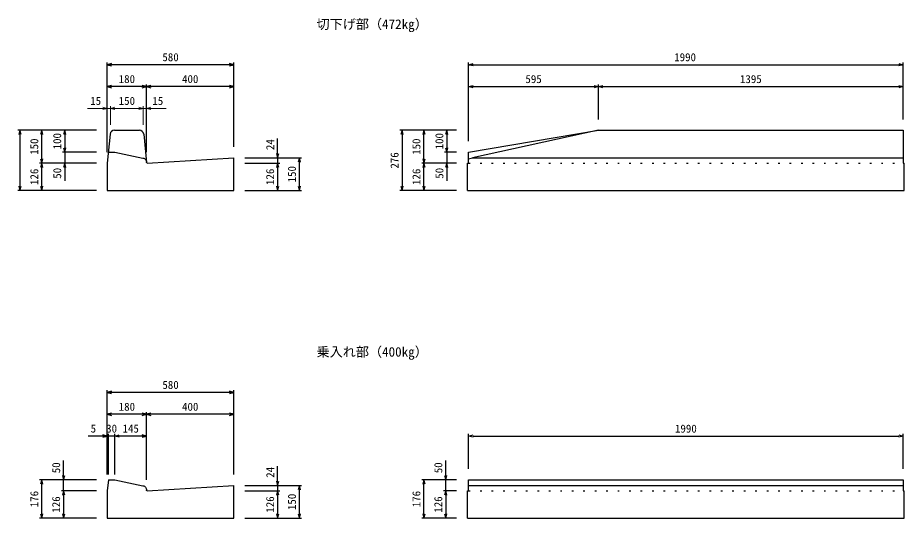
# Model space of a CAD drawing. Units: millimetres, scale not verified. Extents: x -12600 to 12600, y -8910 to 8910.
# Drawn here: x 822 to 4882, y 1554 to 3845 of the extents above; entities that cross this region are included whole.
import ezdxf
from ezdxf.enums import TextEntityAlignment as Align

# ---------------------------------------------------------------- set-up
doc = ezdxf.new("R2010")
doc.units = ezdxf.units.MM
doc.header["$LTSCALE"] = 30
doc.linetypes.add('DOTTED', pattern=[1.75, 0.25, -1.5])
for name, color, linetype, lineweight in [('0-0_DIM', 7, 'Continuous', 25), ('0-5_OUTLINE', 3, 'Continuous', 25), ('0-6_OUTLINE2', 4, 'DOTTED', 25), ('0-7_TXT', 7, 'Continuous', 25)]:
    doc.layers.add(name, color=color, linetype=linetype, lineweight=lineweight)
doc.styles.add('ＭＳ ゴシック', font='')
doc.styles.get('ＭＳ ゴシック').set_extended_font_data('MS Gothic')

msp = doc.modelspace()

# ---------------------------------------------------------------- linework, layer by layer
at = {"layer": '0-0_DIM'}
for p, q in [((1231.89, 3230.07), (1231.89, 3640.27)), ((1811.89, 3630.27), (1231.89, 3630.27)), ((1811.89, 3254.07), (1811.89, 3640.27)), ((2886.89, 3280.07), (2886.89, 3640.07)), ((2886.89, 3630.07), (4876.89, 3630.07)), ((4876.89, 3380.07), (4876.89, 3640.07)), ((1411.89, 3230.07), (1411.89, 3540.27)), ((3481.89, 3380.07), (3481.89, 3540.07)), ((1411.89, 3530.27), (1231.89, 3530.27)), ((1811.89, 3530.27), (1411.89, 3530.27)), ((2886.89, 3530.07), (3481.89, 3530.07)), ((3481.89, 3530.07), (4876.89, 3530.07)), ((1181.89, 3330.07), (821.89, 3330.07)), ((831.89, 3330.07), (831.89, 3054.07)), ((931.89, 3180.07), (931.89, 3330.07)), ((1036.89, 3330.07), (1036.89, 3230.07)), ((2831.89, 3330.07), (2571.89, 3330.07)), ((2581.89, 3330.07), (2581.89, 3054.07)), ((2681.89, 3180.07), (2681.89, 3330.07)), ((2786.89, 3330.07), (2786.89, 3230.07)), ((2011.89, 3204.07), (2011.89, 3293.04)), ((1181.89, 3230.07), (1026.89, 3230.07)), ((1036.89, 3230.07), (1036.89, 3180.07)), ((2831.89, 3230.07), (2776.89, 3230.07)), ((2786.89, 3230.07), (2786.89, 3180.07)), ((1181.89, 3180.07), (921.89, 3180.07)), ((931.89, 3054.07), (931.89, 3180.07)), ((1036.89, 3180.07), (1036.89, 3098.32)), ((1861.89, 3204.07), (2121.89, 3204.07)), ((1861.89, 3180.07), (2021.89, 3180.07)), ((2011.89, 3204.07), (2011.89, 3180.07)), ((2011.89, 3180.07), (2011.89, 3054.07)), ((2111.89, 3054.07), (2111.89, 3204.07)), ((2831.89, 3180.07), (2671.89, 3180.07)), ((2681.89, 3054.07), (2681.89, 3180.07)), ((2786.89, 3180.07), (2786.89, 3098.32)), ((1181.89, 3054.07), (821.89, 3054.07)), ((1861.89, 3054.07), (2121.89, 3054.07)), ((2831.89, 3054.07), (2571.89, 3054.07)), ((1231.89, 1755.07), (1231.89, 2140.27)), ((1811.89, 2130.27), (1231.89, 2130.27)), ((1811.89, 1754.07), (1811.89, 2140.27)), ((1411.89, 2030.27), (1231.89, 2030.27)), ((1411.89, 1730.07), (1411.89, 2040.27)), ((1811.89, 2030.27), (1411.89, 2030.27)), ((1231.89, 1930.27), (1144.65, 1930.27)), ((1236.89, 1755.07), (1236.89, 1940.27)), ((1266.89, 1755.07), (1266.89, 1940.27)), ((1411.89, 1930.27), (1266.89, 1930.27)), ((2886.89, 1780.07), (2886.89, 1940.07)), ((2906.89, 1930.07), (4856.89, 1930.07)), ((4876.89, 1780.07), (4876.89, 1940.07)), ((1031.89, 1730.07), (1031.89, 1819.13)), ((2011.89, 1704.07), (2011.89, 1793.04)), ((2781.89, 1730.07), (2781.89, 1819.13)), ((1181.89, 1730.07), (921.89, 1730.07)), ((931.89, 1554.07), (931.89, 1730.07)), ((1031.89, 1680.07), (1031.89, 1730.07)), ((2831.89, 1730.07), (2671.89, 1730.07)), ((2681.89, 1554.07), (2681.89, 1730.07)), ((2781.89, 1680.07), (2781.89, 1730.07)), ((1181.89, 1680.07), (1021.89, 1680.07)), ((1031.89, 1680.07), (1031.89, 1554.07)), ((1861.89, 1704.07), (2121.89, 1704.07)), ((1861.89, 1680.07), (2021.89, 1680.07)), ((2011.89, 1704.07), (2011.89, 1680.07)), ((2011.89, 1680.07), (2011.89, 1554.07)), ((2111.89, 1554.07), (2111.89, 1704.07)), ((2831.89, 1680.07), (2771.89, 1680.07)), ((2781.89, 1680.07), (2781.89, 1554.07)), ((1181.89, 1554.07), (921.89, 1554.07)), ((1861.89, 1554.07), (2121.89, 1554.07)), ((2831.89, 1554.07), (2671.89, 1554.07))]:
    msp.add_line(p, q, dxfattribs=at)
at = {"layer": '0-0_DIM', "lineweight": 13}
for p, q in [((1231.89, 3430.27), (1141.89, 3430.27)), ((1246.89, 3430.27), (1231.89, 3430.27)), ((1246.89, 3355.07), (1246.89, 3440.27)), ((1246.89, 3430.27), (1396.89, 3430.27)), ((1396.89, 3355.07), (1396.89, 3440.27)), ((1411.89, 3430.27), (1396.89, 3430.27)), ((1411.89, 3430.27), (1501.89, 3430.27))]:
    msp.add_line(p, q, dxfattribs=at)
at = {"layer": '0-0_DIM'}
for points in [[(1251.89, 3635.63), (1231.89, 3630.27), (1251.89, 3624.91)], [(1791.89, 3624.91), (1811.89, 3630.27), (1791.89, 3635.63)], [(2906.89, 3624.72), (2886.89, 3630.07), (2906.89, 3635.43)], [(4856.89, 3635.43), (4876.89, 3630.07), (4856.89, 3624.72)], [(1251.89, 3535.63), (1231.89, 3530.27), (1251.89, 3524.91)], [(1391.89, 3524.91), (1411.89, 3530.27), (1391.89, 3535.63)], [(1431.89, 3535.63), (1411.89, 3530.27), (1431.89, 3524.91)], [(1791.89, 3524.91), (1811.89, 3530.27), (1791.89, 3535.63)], [(2906.89, 3524.72), (2886.89, 3530.07), (2906.89, 3535.43)], [(3461.89, 3535.43), (3481.89, 3530.07), (3461.89, 3524.72)], [(3501.89, 3524.72), (3481.89, 3530.07), (3501.89, 3535.43)], [(4856.89, 3535.43), (4876.89, 3530.07), (4856.89, 3524.72)], [(837.25, 3310.07), (831.89, 3330.07), (826.53, 3310.07)], [(937.25, 3310.07), (931.89, 3330.07), (926.53, 3310.07)], [(1042.25, 3310.07), (1036.89, 3330.07), (1031.53, 3310.07)], [(2587.25, 3310.07), (2581.89, 3330.07), (2576.53, 3310.07)], [(2687.25, 3310.07), (2681.89, 3330.07), (2676.53, 3310.07)], [(2792.25, 3310.07), (2786.89, 3330.07), (2781.53, 3310.07)], [(1031.53, 3250.07), (1036.89, 3230.07), (1042.25, 3250.07)], [(2781.53, 3250.07), (2786.89, 3230.07), (2792.25, 3250.07)], [(2006.53, 3224.07), (2011.89, 3204.07), (2017.25, 3224.07)], [(926.53, 3200.07), (931.89, 3180.07), (937.25, 3200.07)], [(937.25, 3160.07), (931.89, 3180.07), (926.53, 3160.07)], [(1042.25, 3160.07), (1036.89, 3180.07), (1031.53, 3160.07)], [(2017.25, 3160.07), (2011.89, 3180.07), (2006.53, 3160.07)], [(2117.25, 3184.07), (2111.89, 3204.07), (2106.53, 3184.07)], [(2676.53, 3200.07), (2681.89, 3180.07), (2687.25, 3200.07)], [(2687.25, 3160.07), (2681.89, 3180.07), (2676.53, 3160.07)], [(2792.25, 3160.07), (2786.89, 3180.07), (2781.53, 3160.07)], [(826.53, 3074.07), (831.89, 3054.07), (837.25, 3074.07)], [(926.53, 3074.07), (931.89, 3054.07), (937.25, 3074.07)], [(2006.53, 3074.07), (2011.89, 3054.07), (2017.25, 3074.07)], [(2106.53, 3074.07), (2111.89, 3054.07), (2117.25, 3074.07)], [(2576.53, 3074.07), (2581.89, 3054.07), (2587.25, 3074.07)], [(2676.53, 3074.07), (2681.89, 3054.07), (2687.25, 3074.07)], [(1251.89, 2135.63), (1231.89, 2130.27), (1251.89, 2124.91)], [(1791.89, 2124.91), (1811.89, 2130.27), (1791.89, 2135.63)], [(1251.89, 2035.63), (1231.89, 2030.27), (1251.89, 2024.91)], [(1391.89, 2024.91), (1411.89, 2030.27), (1391.89, 2035.63)], [(1431.89, 2035.63), (1411.89, 2030.27), (1431.89, 2024.91)], [(1791.89, 2024.91), (1811.89, 2030.27), (1791.89, 2035.63)], [(1211.89, 1924.91), (1231.89, 1930.27), (1211.89, 1935.63)], [(1266.89, 1930.27), (1236.89, 1930.27), (1231.89, 1930.27)], [(1286.89, 1924.91), (1266.89, 1930.27), (1286.89, 1935.63)], [(1391.89, 1924.91), (1411.89, 1930.27), (1391.89, 1935.63)], [(2906.89, 1924.72), (2886.89, 1930.07), (2906.89, 1935.43)], [(4856.89, 1935.43), (4876.89, 1930.07), (4856.89, 1924.72)], [(1026.53, 1750.07), (1031.89, 1730.07), (1037.25, 1750.07)], [(2776.53, 1750.07), (2781.89, 1730.07), (2787.25, 1750.07)], [(937.25, 1710.07), (931.89, 1730.07), (926.53, 1710.07)], [(2006.53, 1724.07), (2011.89, 1704.07), (2017.25, 1724.07)], [(2687.25, 1710.07), (2681.89, 1730.07), (2676.53, 1710.07)], [(1037.25, 1660.07), (1031.89, 1680.07), (1026.53, 1660.07)], [(1037.25, 1660.07), (1031.89, 1680.07), (1026.53, 1660.07)], [(2017.25, 1660.07), (2011.89, 1680.07), (2006.53, 1660.07)], [(2117.25, 1684.07), (2111.89, 1704.07), (2106.53, 1684.07)], [(2787.25, 1660.07), (2781.89, 1680.07), (2776.53, 1660.07)], [(2787.25, 1660.07), (2781.89, 1680.07), (2776.53, 1660.07)], [(926.53, 1574.07), (931.89, 1554.07), (937.25, 1574.07)], [(1026.53, 1574.07), (1031.89, 1554.07), (1037.25, 1574.07)], [(2006.53, 1574.07), (2011.89, 1554.07), (2017.25, 1574.07)], [(2106.53, 1574.07), (2111.89, 1554.07), (2117.25, 1574.07)], [(2676.53, 1574.07), (2681.89, 1554.07), (2687.25, 1574.07)], [(2776.53, 1574.07), (2781.89, 1554.07), (2787.25, 1574.07)]]:
    msp.add_lwpolyline(points, dxfattribs=at)
at = {"layer": '0-0_DIM', "lineweight": 13}
for points in [[(1211.89, 3424.91), (1231.89, 3430.27), (1211.89, 3435.63)], [(1266.89, 3435.63), (1246.89, 3430.27), (1266.89, 3424.91)], [(1376.89, 3424.91), (1396.89, 3430.27), (1376.89, 3435.63)], [(1431.89, 3435.63), (1411.89, 3430.27), (1431.89, 3424.91)]]:
    msp.add_lwpolyline(points, dxfattribs=at)
at = {"layer": '0-0_DIM'}
msp.add_circle((1236.89, 1930.27), 2.5, dxfattribs=at)
at = {"layer": '0-5_OUTLINE'}
for p, q in [((1264.99, 3330.07), (1378.79, 3330.07)), ((2886.89, 3230.07), (3481.89, 3330.07)), ((3481.89, 3330.07), (4876.89, 3330.07)), ((4876.89, 3330.07), (4876.89, 3179.03)), ((1245.09, 3312.06), (1231.89, 3180.07)), ((1398.69, 3312.06), (1411.6, 3182.95)), ((1236.89, 3230.07), (1266.89, 3230.07)), ((1266.89, 3230.07), (1395.56, 3203.08)), ((2886.89, 3179.03), (2886.89, 3230.07)), ((1231.89, 3180.07), (1231.89, 3054.07)), ((1411.35, 3185.5), (1411.61, 3182.94)), ((1414.72, 3180.24), (1811.89, 3204.07)), ((1811.89, 3054.07), (1811.89, 3204.07)), ((2881.89, 3179.03), (2886.89, 3179.03)), ((2881.89, 3054.07), (2881.89, 3179.03)), ((2886.89, 3200.07), (2903.83, 3203.77)), ((4876.89, 3179.03), (4881.89, 3179.03)), ((4881.89, 3054.07), (4881.89, 3179.03)), ((1231.89, 3054.07), (1811.89, 3054.07)), ((2881.89, 3054.07), (4881.89, 3054.07)), ((1236.89, 1730.07), (1231.89, 1680.07)), ((1236.89, 1730.07), (1266.89, 1730.07)), ((1266.89, 1730.07), (1395.56, 1703.08)), ((2886.89, 1679.03), (2886.89, 1730.07)), ((1231.89, 1680.07), (1231.89, 1554.07)), ((1411.35, 1685.5), (1411.61, 1682.94)), ((1414.77, 1680.25), (1811.89, 1704.07)), ((1811.89, 1554.07), (1811.89, 1704.07)), ((2881.89, 1679.03), (2886.89, 1679.03)), ((2881.89, 1554.07), (2881.89, 1679.03)), ((2886.89, 1703.77), (4876.89, 1703.77)), ((4876.89, 1679.03), (4881.89, 1679.03)), ((4881.89, 1554.07), (4881.89, 1679.03)), ((1231.89, 1554.07), (1811.89, 1554.07)), ((2881.89, 1554.07), (4881.89, 1554.07))]:
    msp.add_line(p, q, dxfattribs=at)
for points in [[(3481.89, 3330.07), (2903.83, 3203.77), (4876.89, 3203.77)], [(1395.56, 3203.08), (1398.89, 3202.07), (1402, 3200.5), (1404.79, 3198.41), (1407.18, 3195.86), (1409.08, 3192.94), (1410.45, 3189.74), (1411.25, 3186.34), (1411.35, 3185.5)], [(1414.77, 3180.25), (1414.25, 3180.26), (1413.74, 3180.37), (1413.25, 3180.56), (1412.8, 3180.83), (1412.41, 3181.18), (1412.09, 3181.59), (1411.84, 3182.05), (1411.67, 3182.54), (1411.61, 3182.94)], [(2886.89, 1730.07), (4876.89, 1730.07), (4876.89, 1679.03)], [(1395.56, 1703.08), (1398.89, 1702.07), (1402, 1700.5), (1404.79, 1698.41), (1407.18, 1695.86), (1409.08, 1692.94), (1410.45, 1689.74), (1411.25, 1686.34), (1411.35, 1685.5)], [(1414.77, 1680.25), (1414.25, 1680.26), (1413.74, 1680.37), (1413.25, 1680.56), (1412.8, 1680.83), (1412.41, 1681.18), (1412.09, 1681.59), (1411.84, 1682.05), (1411.67, 1682.54), (1411.61, 1682.94)]]:
    msp.add_lwpolyline(points, dxfattribs=at)
for centre, start, end in [((1264.99, 3310.07), 90, 174.28944), ((1378.79, 3310.07), 5.71058, 90)]:
    msp.add_arc(centre, 20, start, end, dxfattribs=at)
at = {"layer": '0-6_OUTLINE2'}
for p, q in [((2886.89, 3180.07), (4876.89, 3180.07)), ((2886.89, 1680.07), (4876.89, 1680.07))]:
    msp.add_line(p, q, dxfattribs=at)

# ---------------------------------------------------------------- texts
at = {"layer": '0-0_DIM', "style": 'ＭＳ ゴシック'}
for s, p in [('580', (1484.39, 3635.27)), ('1990', (3828.36, 3635.07)), ('180', (1284.39, 3535.27)), ('400', (1574.39, 3535.27)), ('595', (3146.89, 3535.07)), ('1395', (4129.39, 3535.07)), ('15', (1153.92, 3435.14)), ('150', (1284.39, 3435.27)), ('15', (1438.43, 3435.14)), ('580', (1484.39, 2135.27)), ('180', (1284.39, 2035.27)), ('400', (1574.39, 2035.27)), ('5', (1155.63, 1935.27)), ('30', (1226.89, 1935.27)), ('145', (1301.89, 1935.27)), ('1990', (3831.89, 1935.07))]:
    msp.add_text(s, height=36.66, dxfattribs=at).set_placement(p, align=Align.BOTTOM_LEFT)
for s, p in [('150', (926.89, 3217.57)), ('100', (1031.89, 3242.57)), ('150', (2676.89, 3217.57)), ('100', (2781.89, 3242.57)), ('24', (2007.42, 3239.37)), ('276', (2576.89, 3154.57)), ('126', (926.89, 3079.57)), ('50', (1032.15, 3108.18)), ('126', (2006.89, 3079.57)), ('150', (2106.89, 3091.57)), ('126', (2676.89, 3079.57)), ('50', (2782.15, 3108.18)), ('50', (1027.15, 1760.15)), ('24', (2007.42, 1739.37)), ('50', (2777.15, 1760.15)), ('176', (926.89, 1604.57)), ('176', (2676.89, 1604.57)), ('126', (1026.89, 1579.57)), ('126', (2006.89, 1579.57)), ('150', (2106.89, 1591.57)), ('126', (2776.89, 1579.57))]:
    msp.add_text(s, height=36.66, rotation=90, dxfattribs=at).set_placement(p, align=Align.BOTTOM_LEFT)
at = {"layer": '0-7_TXT', "style": 'ＭＳ ゴシック'}
for s, p in [('切下げ部（472kg）', (2190.39, 3780.6)), ('乗入れ部（400kg）', (2190.39, 2280.6))]:
    msp.add_text(s, height=43.99, dxfattribs=at).set_placement(p, align=Align.BOTTOM_LEFT)

doc.saveas('drawing.dxf')
